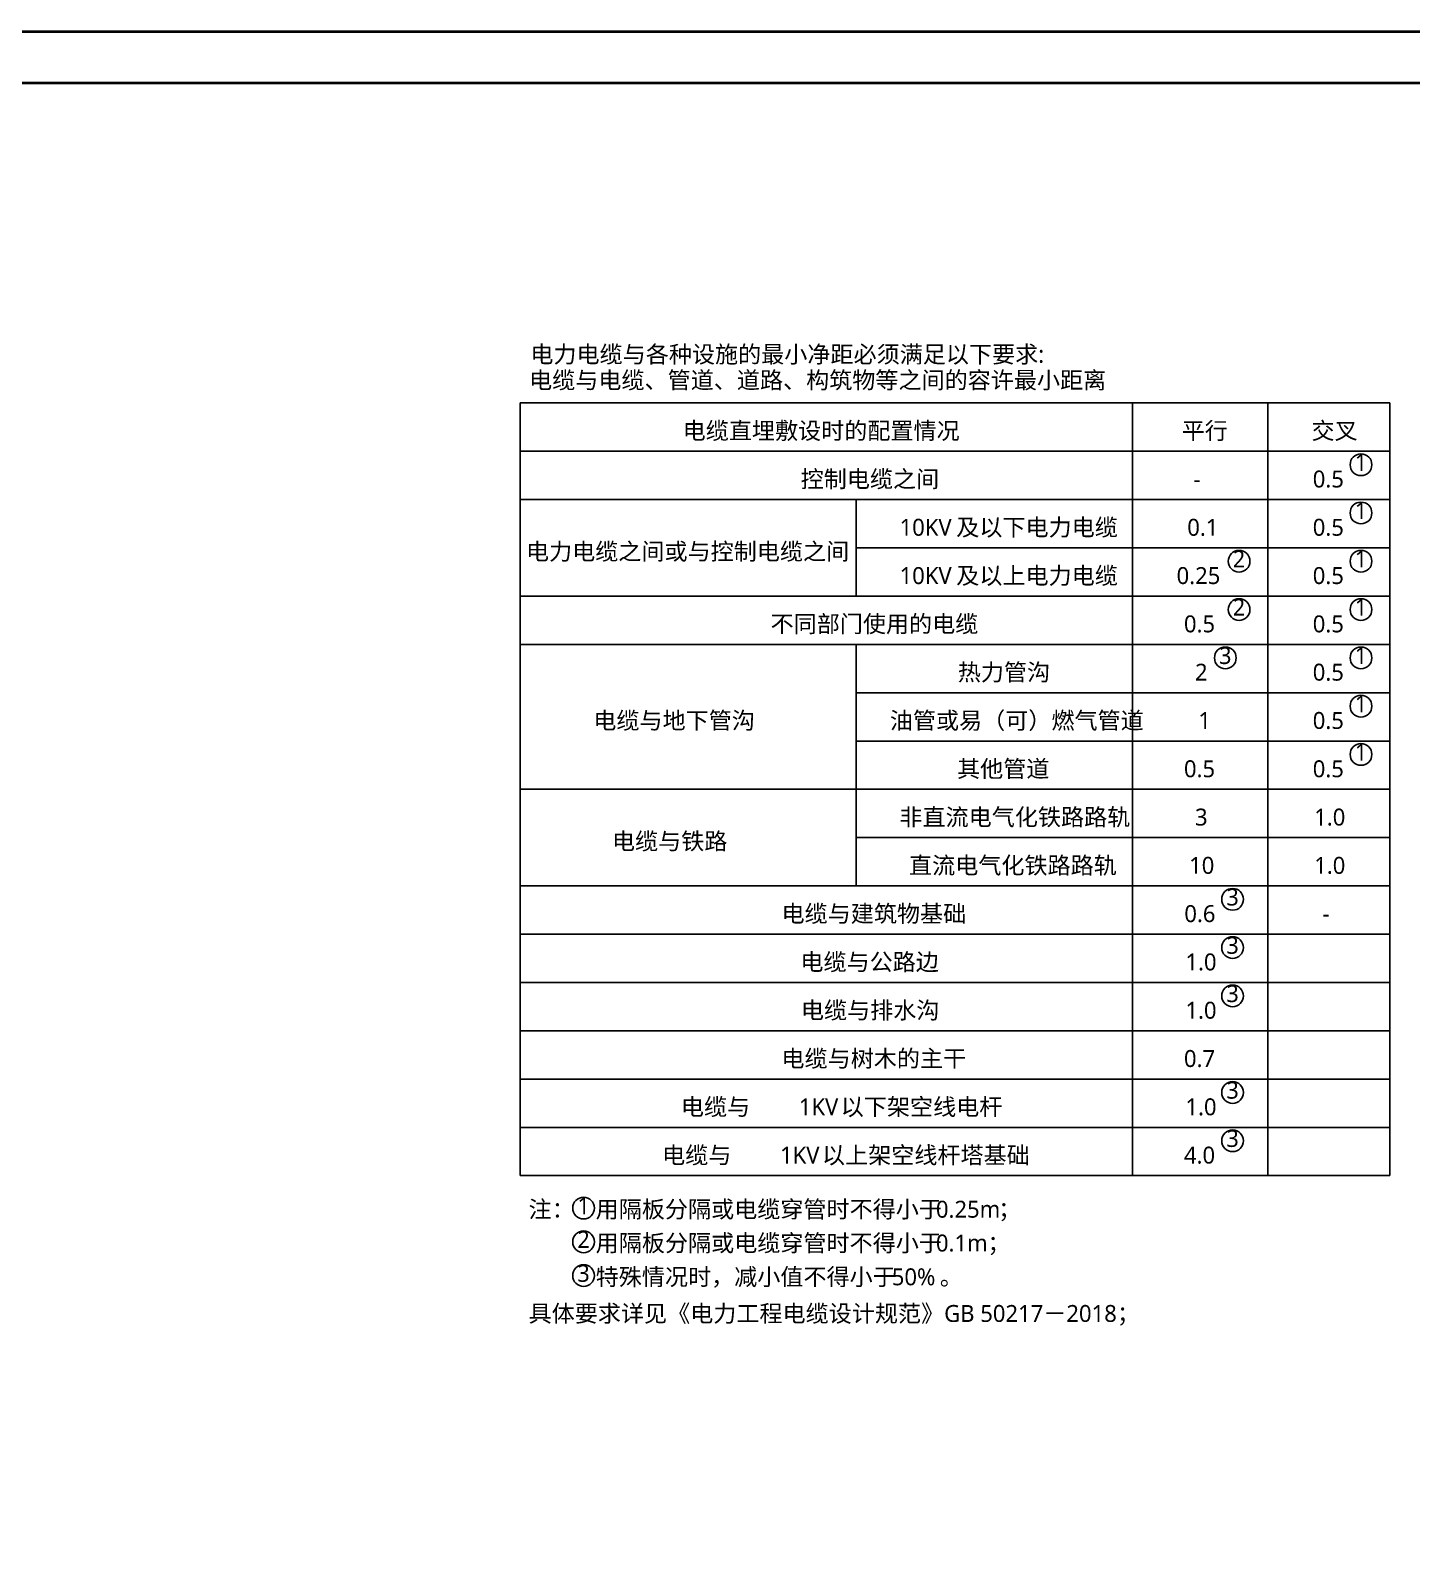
# Model space of a CAD drawing. Extents: x 40587477144 to 40590102100, y 3379967887 to 3381819730.
# Drawn here: x 40588364765 to 40588391691, y 3381254311 to 3381284036 of the extents above; entities that cross this region are included whole.
import ezdxf
from ezdxf.enums import TextEntityAlignment as Align

# ---------------------------------------------------------------- set-up
doc = ezdxf.new("R2010")
doc.units = 0
doc.header["$LTSCALE"] = 1000
doc.header["$MEASUREMENT"] = 0
doc.layers.get('Defpoints').update_dxf_attribs({"color": 210})
doc.layers.add('-DS 电气', color=130, linetype='Continuous')
doc.layers.add('0-cxFrame', color=155, linetype='Continuous')
doc.layers.add('0-cxText', color=131, linetype='Continuous', lineweight=25)
doc.styles.add('cx_tuming', font='simhei.ttf')
doc.styles.add('cx_tuqian1', font='')
doc.styles.add('细黑', font='msyh.ttf')
doc.styles.add('黑体', font='simhei.ttf', dxfattribs={"height": 12})
doc.styles.get('cx_tuqian1').set_extended_font_data('SimSun')

# ---------------------------------------------------------------- blocks, each defined once
blk = doc.blocks.new('TK22.A1 L(Dragon)')
at = {"layer": '0-cxFrame', "color": 7, "const_width": 0.5}
blk.add_lwpolyline([(0, 0), (-841, 0), (-841, 594), (0, 594)], close=True, dxfattribs=at)
at = {"layer": '0-cxFrame', "const_width": 0.5}
blk.add_lwpolyline([(-80, 10), (-821, 10), (-821, 584), (-80, 584)], close=True, dxfattribs=at)
at = {"style": '黑体', "flags": 4}
blk.add_attdef('图幅', text='', height=3.3, dxfattribs=at).set_placement((-40, 3), align=Align.RIGHT)
at = {"layer": '0-cxText', "flags": 4}
for tag, height, style, p in [('建设单位', 3.5, 'cx_tuming', (-45, 240)), ('项目名称', 3.5, 'cx_tuming', (-45, 210)), ('子项名称', 3.5, 'cx_tuming', (-45, 180)), ('工程编号', 3.3, 'cx_tuqian1', (-35, 165)), ('图名1', 3.5, 'cx_tuming', (-45, 87)), ('图名2', 3.5, 'cx_tuming', (-45, 79)), ('图名3', 3.5, 'cx_tuming', (-45, 71)), ('出图日期', 3.3, 'cx_tuqian1', (-39, 60)), ('专业', 3.3, 'cx_tuqian1', (-55, 52)), ('图号', 3.3, 'cx_tuqian1', (-55, 44)), ('版次', 3.3, 'cx_tuqian1', (-20, 44))]:
    blk.add_attdef(tag, text='', height=height, dxfattribs=dict(at, style=style)).set_placement(p, align=Align.MIDDLE)
at = {"layer": 'Defpoints', "color": 6, "flags": 4}
for tag, height, style, p in [('tufu', 3.3, '黑体', (-12, 12)), ('dwfname', 4, 'cx_tuqian1', (-80, 3))]:
    blk.add_attdef(tag, text='', height=height, dxfattribs=dict(at, style=style)).set_placement(p, align=Align.RIGHT)

msp = doc.modelspace()

# ---------------------------------------------------------------- linework, layer by layer
at = {"layer": '-DS 电气', "color": 6}
for p, q in [((40588391270.550919, 3381276771.571135), (40588374315.284317, 3381276771.571135)), ((40588374315.284317, 3381276771.571135), (40588374315.284317, 3381261700.961936)), ((40588386248.392502, 3381276771.571135), (40588386248.392502, 3381261700.961936)), ((40588388892.402313, 3381276771.571135), (40588388892.402313, 3381261700.961936)), ((40588391270.550919, 3381261700.961936), (40588391270.550919, 3381276771.571135)), ((40588374315.284317, 3381275829.65806), (40588391270.550919, 3381275829.65806)), ((40588374315.284317, 3381274887.744986), (40588391270.550919, 3381274887.744986)), ((40588380866.032066, 3381274887.744986), (40588380866.032066, 3381273003.918836)), ((40588380866.032066, 3381273945.83191), (40588391270.550919, 3381273945.83191)), ((40588374315.284317, 3381273003.918836), (40588391270.550919, 3381273003.918836)), ((40588374315.284317, 3381272062.005761), (40588391270.550919, 3381272062.005761)), ((40588380866.032066, 3381272062.005761), (40588380866.032066, 3381267352.440386)), ((40588380866.032066, 3381271120.092686), (40588391270.550919, 3381271120.092686)), ((40588380866.032066, 3381270178.17961), (40588391270.550919, 3381270178.17961)), ((40588374315.284317, 3381269236.266536), (40588391270.550919, 3381269236.266536)), ((40588380866.032066, 3381268294.353461), (40588391270.550919, 3381268294.353461)), ((40588374315.284317, 3381267352.440386), (40588391270.550919, 3381267352.440386)), ((40588374315.284317, 3381266410.52731), (40588391270.550919, 3381266410.52731)), ((40588374315.284317, 3381265468.614235), (40588391270.550919, 3381265468.614235)), ((40588374315.284317, 3381264526.70116), (40588391270.550919, 3381264526.70116)), ((40588374315.284317, 3381263584.788085), (40588391270.550919, 3381263584.788085)), ((40588374315.284317, 3381262642.87501), (40588391270.550919, 3381262642.87501)), ((40588374315.284317, 3381261700.961936), (40588391270.550919, 3381261700.961936))]:
    msp.add_line(p, q, dxfattribs=at)
for centre in [(40588390706.355507, 3381275567.308982), (40588390706.355507, 3381274625.395907), (40588388328.206886, 3381273683.482832), (40588390706.355507, 3381273683.482832), (40588388328.206886, 3381272741.569757), (40588390706.355507, 3381272741.569757), (40588388061.526619, 3381271799.656683), (40588390706.355507, 3381271799.656683), (40588390706.355507, 3381270857.743607), (40588390706.355507, 3381269915.830532), (40588388203.889954, 3381267090.091309), (40588388203.889954, 3381266148.178233), (40588388203.889954, 3381265206.265159), (40588388203.889954, 3381263322.439008), (40588388203.889954, 3381262380.525932), (40588375548.822884, 3381261069.336395), (40588375548.822884, 3381260409.997244), (40588375548.822884, 3381259750.658091)]:
    msp.add_circle(centre, 211.930442, dxfattribs=at)

# ---------------------------------------------------------------- block references
at = {"layer": '0-cxFrame', "xscale": 100, "yscale": 100, "zscale": 100}
msp.add_blockref('TK22.A1 L(Dragon)', (40588406814.652184, 3381224611.247503), dxfattribs=at)

# ---------------------------------------------------------------- texts
at = {"layer": '-DS 电气', "color": 6, "style": '细黑'}
for s, p in [('电力电缆与各种设施的最小净距必须满足以下要求:', (40588374510.425407, 3381277555.587763)), ('电缆与电缆、管道、道路、构筑物等之间的容许最小距离', (40588374486.220497, 3381277051.731017)), ('电缆直埋敷设时的配置情况', (40588377480.069878, 3381276065.136328)), ('平行', (40588387209.948776, 3381276065.136328)), ('交叉', (40588389741.794579, 3381276065.136328)), ('控制电缆之间', (40588379781.719543, 3381275123.223253)), ('-', (40588387441.220757, 3381275123.223253)), ('0.5', (40588389765.711472, 3381275123.223253)), ('10KV', (40588381709.678223, 3381274181.310179)), ('及以下电力电缆', (40588382814.856216, 3381274181.310179)), ('0.1', (40588387319.220581, 3381274181.310179)), ('0.5', (40588389765.711472, 3381274181.310179)), ('电力电缆之间或与控制电缆之间', (40588374425.47438, 3381273710.353641)), ('10KV', (40588381709.678223, 3381273239.397103)), ('及以上电力电缆', (40588382814.856216, 3381273239.397103)), ('0.25', (40588387111.102654, 3381273239.397103)), ('0.5', (40588389765.711472, 3381273239.397103)), ('不同部门使用的电缆', (40588379194.321777, 3381272297.484029)), ('0.5', (40588387254.632263, 3381272297.484029)), ('0.5', (40588389765.711472, 3381272297.484029)), ('热力管沟', (40588382845.214996, 3381271355.570954)), ('2', (40588387469.926666, 3381271355.570954)), ('0.5', (40588389765.711472, 3381271355.570954)), ('电缆与地下管沟', (40588375738.219383, 3381270413.65788)), ('油管或易（可）燃气管道', (40588381519.120064, 3381270413.65788)), ('1', (40588387534.514999, 3381270413.65788)), ('0.5', (40588389765.711472, 3381270413.65788)), ('其他管道', (40588382830.381721, 3381269471.744804)), ('0.5', (40588387254.632263, 3381269471.744804)), ('0.5', (40588389765.711472, 3381269471.744804)), ('非直流电气化铁路路轨', (40588381706.019341, 3381268529.831729)), ('3', (40588387469.926666, 3381268529.831729)), ('1.0', (40588389794.417397, 3381268529.831729)), ('电缆与铁路', (40588376101.634659, 3381268058.875192)), ('直流电气化铁路路轨', (40588381894.401962, 3381267587.918653)), ('10', (40588387355.102989, 3381267587.918653)), ('1.0', (40588389794.417397, 3381267587.918653)), ('电缆与建筑物基础', (40588379407.920967, 3381266646.005578)), ('0.6', (40588387261.808739, 3381266646.005578)), ('-', (40588389952.299957, 3381266646.005578)), ('电缆与公路边', (40588379775.786217, 3381265704.092505)), ('1.0', (40588387283.338181, 3381265704.092505)), ('电缆与排水沟', (40588379786.169518, 3381264762.17943)), ('1.0', (40588387283.338181, 3381264762.17943)), ('电缆与树木的主干', (40588379406.437637, 3381263820.266355)), ('0.7', (40588387254.632263, 3381263820.266355)), ('电缆与', (40588377446.292389, 3381262878.35328)), ('1KV', (40588379744.975403, 3381262878.35328)), ('以下架空线电杆', (40588380563.094177, 3381262878.35328)), ('1.0', (40588387283.338181, 3381262878.35328)), ('电缆与', (40588377079.910454, 3381261936.440205)), ('1KV', (40588379378.593452, 3381261936.440205)), ('以上架空线杆塔基础', (40588380196.712242, 3381261936.440205)), ('4.0', (40588387254.632263, 3381261936.440205)), ('注：', (40588374476.149109, 3381260880.953781)), ('用隔板分隔或电缆穿管时不得小于', (40588375784.301147, 3381260880.953781)), ('0.25m', (40588382418.597298, 3381260880.953781)), ('；', (40588383630.617249, 3381260880.953781)), ('用隔板分隔或电缆穿管时不得小于', (40588375784.301147, 3381260221.614628)), ('0.1m', (40588382418.597298, 3381260221.614628)), ('；', (40588383421.318367, 3381260221.614628)), ('特殊情况时，减小值不得小于', (40588375784.301147, 3381259562.275476)), ('50%%%', (40588381558.381462, 3381259562.275476)), ('。', (40588382494.408127, 3381259562.275476)), ('具体要求详见《电力工程电缆设计规范》GB 50217－2018；', (40588374476.149109, 3381258847.703869))]:
    msp.add_text(s, height=330, dxfattribs=at).set_placement(p)
at = {"layer": '-DS 电气', "color": 6, "style": '细黑', "width": 0.937115}
for s, p, p2 in [('1', (40588390586.469543, 3381275447.423019), (40588390826.241463, 3381275447.423019)), ('1', (40588390586.469543, 3381274505.509944), (40588390826.241463, 3381274505.509944)), ('2', (40588388208.32093, 3381273563.596869), (40588388448.092857, 3381273563.596869)), ('1', (40588390586.469543, 3381273563.596869), (40588390826.241463, 3381273563.596869)), ('2', (40588388208.32093, 3381272621.683794), (40588388448.092857, 3381272621.683794)), ('1', (40588390586.469543, 3381272621.683794), (40588390826.241463, 3381272621.683794)), ('3', (40588387941.640663, 3381271679.770721), (40588388181.412582, 3381271679.770721)), ('1', (40588390586.469543, 3381271679.770721), (40588390826.241463, 3381271679.770721)), ('1', (40588390586.469543, 3381270737.857646), (40588390826.241463, 3381270737.857646)), ('1', (40588390586.469543, 3381269795.944571), (40588390826.241463, 3381269795.944571)), ('3', (40588388084.003983, 3381266970.205346), (40588388323.775909, 3381266970.205346)), ('3', (40588388084.003983, 3381266028.292271), (40588388323.775909, 3381266028.292271)), ('3', (40588388084.003983, 3381265086.379196), (40588388323.775909, 3381265086.379196)), ('3', (40588388084.003983, 3381263202.553046), (40588388323.775909, 3381263202.553046)), ('3', (40588388084.003983, 3381262260.639971), (40588388323.775909, 3381262260.639971)), ('1', (40588375428.93692, 3381260949.450434), (40588375668.708847, 3381260949.450434)), ('2', (40588375428.93692, 3381260290.111281), (40588375668.708847, 3381260290.111281)), ('3', (40588375428.93692, 3381259630.772129), (40588375668.708847, 3381259630.772129))]:
    msp.add_text(s, height=330, dxfattribs=at).set_placement(p, p2, align=Align.FIT)

doc.saveas('drawing.dxf')
